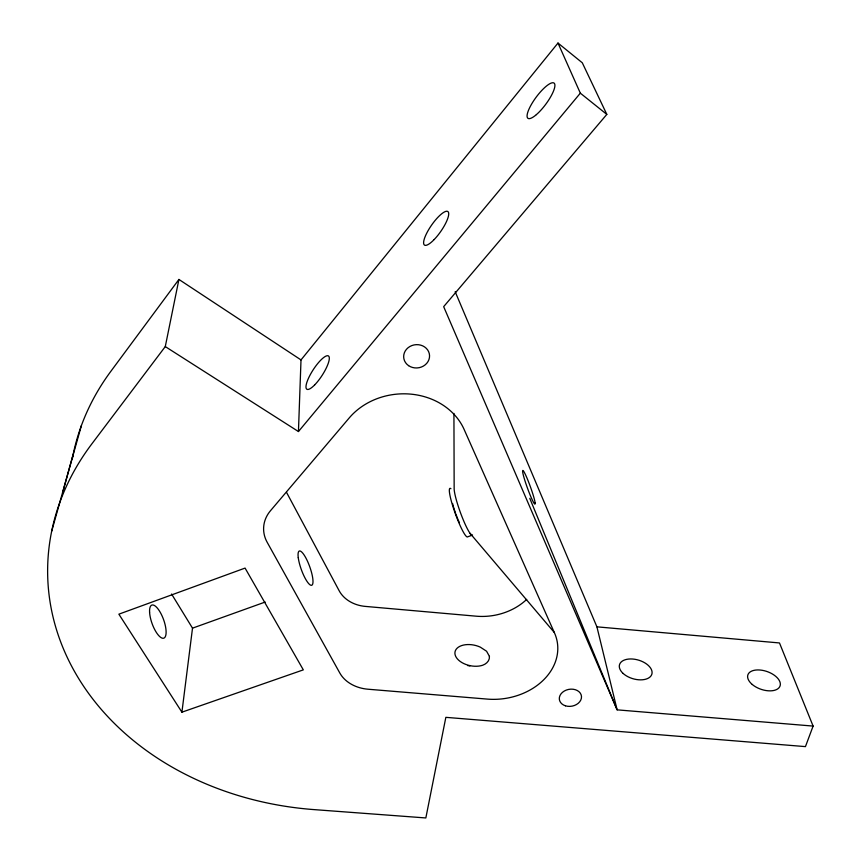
<?xml version="1.0" encoding="UTF-8"?>
<svg xmlns="http://www.w3.org/2000/svg" width="861" height="861" viewBox="0 0 861 861"><rect width="100%" height="100%" fill="white"/><g stroke="black" fill="none" stroke-linecap="round" stroke-linejoin="round"><path stroke-width="1.29" d="M165.28 346.585L298.444 431.544L301.006 359.92L557.993 43.05L582.294 62.788L606.822 114.395L443.663 306.656L617.133 709.851L813.107 726.081L805.444 746.616L445.847 717.342L425.84 817.95L314.082 809.609A295.086 241.069 -0.9 0 1 91.826 443.91L165.28 346.585L178.916 279.438L301.006 359.92M181.919 712.176L118.861 614.173L245.073 568.088L303.32 669.869L181.919 712.176L192.509 628.164L171.587 594.036M62.541 492.847L73.217 454.156M51.725 531.097L81.397 425.571M178.916 279.438L110.854 371.317A272.851 230.64 -0.6 0 0 72.206 459.387M298.444 431.544L580.336 93.16L557.993 43.05M192.509 628.164L265.188 602.043M455.168 291.707L596.91 626.84L779.485 642.952L813.107 726.081M580.336 93.16L606.822 114.395M470.009 533.282L554.28 632.458A60.593 47.646 -7.7 0 1 487.337 699.1L368.013 689.22A35.549 28.015 -2.3 0 1 339.804 673.001L267.147 542.236A37.841 31.609 1.7 0 1 270.494 510.713L349.265 417.897A66.243 57.224 -4.6 0 1 411.827 394.23A66.243 57.224 -4.6 0 1 464.402 430.08L554.28 632.458M286.552 492.406L339.137 590.711A32.966 26.971 -2.2 0 0 365.322 606.402L476.187 616.185A56.202 45.859 -8.2 0 0 526.695 599.396M529.773 498.347L617.133 709.851L596.91 626.84M453.93 413.431L454.156 488.069A25.841 3.487 70.1 0 0 461.937 516.578A25.841 3.487 70.1 0 0 472.538 535.079L467.76 536.79A25.83 3.562 70.1 0 1 454.737 512.026A25.83 3.562 70.1 0 1 450.916 488.704M467.684 665.575A17.328 10.569 12.1 0 1 469.902 665.94M459.483 522.831A17.737 2.454 70.1 0 1 458.213 519.979M457.783 518.968A17.737 2.454 70.1 0 1 456.104 514.684M455.706 513.587A17.737 2.454 70.1 0 1 454.565 510.272M454.21 509.195A17.737 2.454 70.1 0 1 453.553 507.064M453.263 506.053A17.737 2.454 70.1 0 1 452.585 503.491M489.425 656.351C489.877 660.538 486.487 663.896 482.773 665.198A17.489 10.461 12 0 1 460.151 661.42A17.489 10.461 12 0 1 458.246 647.268A17.489 10.461 12 0 1 480.352 647.171L486.573 651.239L489.425 656.351M535.133 503.05L535.058 504.051A17.909 1.604 70.1 0 1 528.514 490.942A17.909 1.604 70.1 0 1 522.605 471.397L522.713 470.493A17.909 1.604 70.1 0 1 529.235 483.656A17.909 1.604 70.1 0 1 535.133 503.05M314.62 384.953A19.846 5.274 -57 0 0 328.924 356.443A19.846 5.274 -57 0 0 309.39 376.375A19.846 5.274 -57 0 0 314.62 384.953M298.261 557.724A18.232 4.445 70.1 0 0 310.703 585.2A18.232 4.445 70.1 0 0 307.614 561.48A18.232 4.445 70.1 0 0 298.261 557.724M565.429 705.805A11.171 8.535 -10 0 0 581.487 696.452A11.171 8.535 -10 0 0 564.278 691.039A11.171 8.535 -10 0 0 565.429 705.805M408.566 365.634A12.969 11.645 -7 0 0 429.424 357.702A12.969 11.645 -7 0 0 411.849 345.573A12.969 11.645 -7 0 0 408.566 365.634M536.392 114.61A21.923 5.962 -53.4 0 0 554.678 83.926A21.923 5.962 -53.4 0 0 531.904 103.568A21.923 5.962 -53.4 0 0 536.392 114.61M434.202 239.519A20.449 5.575 -55.1 0 0 447.892 211.558A20.449 5.575 -55.1 0 0 426.389 233.848A20.449 5.575 -55.1 0 0 434.202 239.519M623.16 673.474A16.865 9.719 16.3 0 0 651.131 675.713A16.865 9.719 16.3 0 0 632.77 659.031A16.865 9.719 16.3 0 0 623.16 673.474M752.266 684.484A17.016 9.374 19.1 0 0 779.743 686.691A17.016 9.374 19.1 0 0 759.929 670.009A17.016 9.374 19.1 0 0 752.266 684.484M149.588 612.171A17.597 6.081 70.1 0 0 162.557 638.238A17.597 6.081 70.1 0 0 161.373 614.431A17.597 6.081 70.1 0 0 149.588 612.171"/></g></svg>
